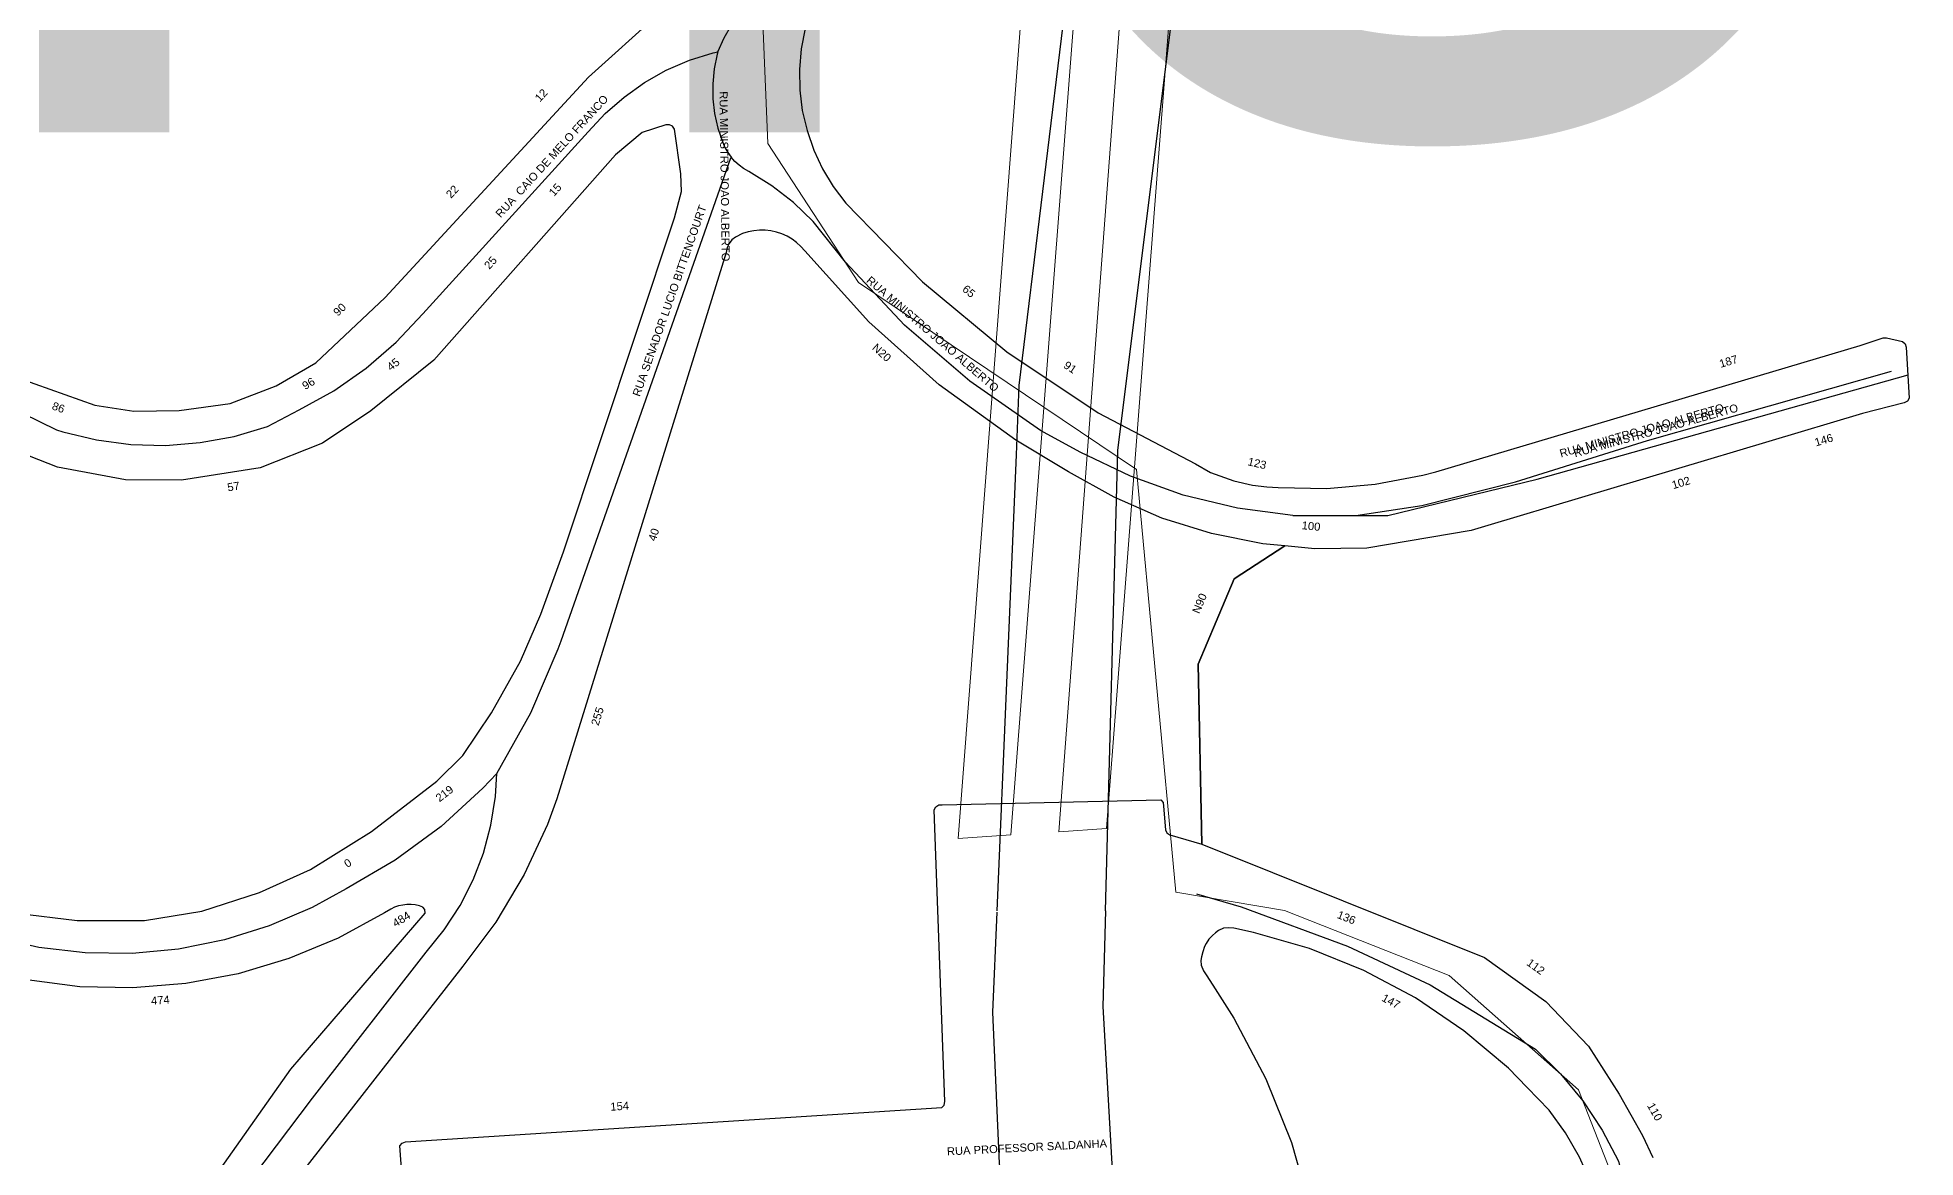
# Model space of a CAD drawing. Header units: millimetres. Extents: x 617751 to 636088, y 68402 to 77988.
# Drawn here: x 627552.3 to 627833.8, y 72719.8 to 72887.8 of the extents above; entities that cross this region are included whole.
import ezdxf

# ---------------------------------------------------------------- set-up
doc = ezdxf.new("R2010")
doc.units = ezdxf.units.MM
doc.header["$LTSCALE"] = 3
doc.header["$MEASUREMENT"] = 0
for name, color, linetype in [('ALINHAMENTO PREDIAL', 120, 'Continuous'), ('BAIRRO', 30, 'Continuous'), ('NOME LOGRADOURO', 252, 'Continuous'), ('NUMERAÇÃO', 7, 'Continuous'), ('OBRA DE ARTE', 190, 'Continuous')]:
    doc.layers.add(name, color=color, linetype=linetype)
doc.styles.get("Standard").update_dxf_attribs({"font": 'arial.ttf'})

msp = doc.modelspace()

# ---------------------------------------------------------------- linework, layer by layer
at = {"layer": 'ALINHAMENTO PREDIAL'}
for points in [[(627549.62, 72836.63), (627560.91, 72832.64), (627566.72, 72831.76), (627573.55, 72831.84), (627581.16, 72832.88), (627588.05, 72835.55), (627594.01, 72839.01), (627604.4, 72848.78), (627634.88, 72881.85), (627645.46, 72891.32)], [(627549.62, 72836.63), (627560.91, 72832.64), (627566.72, 72831.76), (627573.55, 72831.84), (627581.16, 72832.88), (627588.05, 72835.55), (627594.01, 72839.01), (627604.4, 72848.78), (627634.88, 72881.85), (627645.46, 72891.32)], [(627549.62, 72836.63), (627560.91, 72832.64), (627566.72, 72831.76), (627573.55, 72831.84), (627581.16, 72832.88), (627588.05, 72835.55), (627594.01, 72839.01), (627604.4, 72848.78), (627634.88, 72881.85), (627645.46, 72891.32)], [(627549.62, 72836.63), (627560.91, 72832.64), (627566.72, 72831.76), (627573.55, 72831.84), (627581.16, 72832.88), (627588.05, 72835.55), (627594.01, 72839.01), (627604.4, 72848.78), (627634.88, 72881.85), (627645.46, 72891.32)], [(627549.62, 72836.63), (627560.91, 72832.64), (627566.72, 72831.76), (627573.55, 72831.84), (627581.16, 72832.88), (627588.05, 72835.55), (627594.01, 72839.01), (627604.4, 72848.78), (627634.88, 72881.85), (627645.46, 72891.32)], [(627549.62, 72836.63), (627560.91, 72832.64), (627566.72, 72831.76), (627573.55, 72831.84), (627581.16, 72832.88), (627588.05, 72835.55), (627594.01, 72839.01), (627604.4, 72848.78), (627634.88, 72881.85), (627645.46, 72891.32)], [(627549.62, 72836.63), (627560.91, 72832.64), (627566.72, 72831.76), (627573.55, 72831.84), (627581.16, 72832.88), (627588.05, 72835.55), (627594.01, 72839.01), (627604.4, 72848.78), (627634.88, 72881.85), (627645.46, 72891.32)], [(627549.62, 72836.63), (627560.91, 72832.64), (627566.72, 72831.76), (627573.55, 72831.84), (627581.16, 72832.88), (627588.05, 72835.55), (627594.01, 72839.01), (627604.4, 72848.78), (627634.88, 72881.85), (627645.46, 72891.32)], [(627667.37, 72889.13), (627666.78, 72886.09), (627666.52, 72883), (627666.58, 72879.9), (627666.96, 72876.82), (627667.67, 72873.81), (627668.68, 72870.88), (627670, 72868.07), (627671.6, 72865.42), (627673.47, 72862.95), (627684.97, 72851.15), (627697.64, 72840.63), (627711.34, 72831.48), (627725.92, 72823.82), (627728.16, 72822.56), (627731.65, 72821.27), (627734.43, 72820.64), (627736.58, 72820.41), (627738.32, 72820.31), (627745.6, 72820.16), (627752.86, 72820.78), (627760.01, 72822.15), (627761.92, 72822.65), (627825.58, 72841.59), (627829, 72842.71), (627829.52, 72842.73), (627831.92, 72842.16), (627832.31, 72841.81), (627832.48, 72841.32), (627832.9, 72833.67), (627832.64, 72833.23), (627832.18, 72832.98), (627825.92, 72831.4), (627769.73, 72814.59), (627767.26, 72813.84)], [(627667.37, 72889.13), (627666.78, 72886.09), (627666.52, 72883), (627666.58, 72879.9), (627666.96, 72876.82), (627667.67, 72873.81), (627668.68, 72870.88), (627670, 72868.07), (627671.6, 72865.42), (627673.47, 72862.95), (627684.97, 72851.15), (627697.64, 72840.63), (627711.34, 72831.48), (627725.92, 72823.82), (627728.16, 72822.56), (627731.65, 72821.27), (627734.43, 72820.64), (627736.58, 72820.41), (627738.32, 72820.31), (627745.6, 72820.16), (627752.86, 72820.78), (627760.01, 72822.15), (627761.92, 72822.65), (627825.58, 72841.59), (627829, 72842.71), (627829.52, 72842.73), (627831.92, 72842.16), (627832.31, 72841.81), (627832.48, 72841.32), (627832.9, 72833.67), (627832.64, 72833.23), (627832.18, 72832.98), (627825.92, 72831.4), (627769.73, 72814.59), (627767.26, 72813.84)], [(627549.19, 72756.45), (627558.26, 72755.34), (627568.32, 72755.34), (627576.91, 72756.77), (627585.57, 72759.55), (627593.2, 72763.01), (627602.36, 72768.71), (627612.18, 72776.23), (627616.06, 72780.07), (627620.38, 72786.48), (627624.69, 72794.24), (627627.74, 72801.28), (627631.14, 72810.66), (627647.81, 72860.72), (627648.83, 72864.69), (627648.72, 72867.31), (627647.78, 72874.03), (627647.5, 72874.46), (627647.04, 72874.7), (627646.52, 72874.67), (627642.93, 72873.51), (627638.97, 72870.16), (627611.73, 72839.37), (627602.27, 72831.77), (627595.04, 72826.95), (627585.65, 72823.26), (627573.9, 72821.37), (627565.5, 72821.44), (627555.27, 72823.34), (627546.9, 72826.64)], [(627549.19, 72756.45), (627558.26, 72755.34), (627568.32, 72755.34), (627576.91, 72756.77), (627585.57, 72759.55), (627593.2, 72763.01), (627602.36, 72768.71), (627612.18, 72776.23), (627616.06, 72780.07), (627620.38, 72786.48), (627624.69, 72794.24), (627627.74, 72801.28), (627631.14, 72810.66), (627647.81, 72860.72), (627648.83, 72864.69), (627648.72, 72867.31), (627647.78, 72874.03), (627647.5, 72874.46), (627647.04, 72874.7), (627646.52, 72874.67), (627642.93, 72873.51), (627638.97, 72870.16), (627611.73, 72839.37), (627602.27, 72831.77), (627595.04, 72826.95), (627585.65, 72823.26), (627573.9, 72821.37), (627565.5, 72821.44), (627555.27, 72823.34), (627546.9, 72826.64)], [(627549.19, 72756.45), (627558.26, 72755.34), (627568.32, 72755.34), (627576.91, 72756.77), (627585.57, 72759.55), (627593.2, 72763.01), (627602.36, 72768.71), (627612.18, 72776.23), (627616.06, 72780.07), (627620.38, 72786.48), (627624.69, 72794.24), (627627.74, 72801.28), (627631.14, 72810.66), (627647.81, 72860.72), (627648.83, 72864.69), (627648.72, 72867.31), (627647.78, 72874.03), (627647.5, 72874.46), (627647.04, 72874.7), (627646.52, 72874.67), (627642.93, 72873.51), (627638.97, 72870.16), (627611.73, 72839.37), (627602.27, 72831.77), (627595.04, 72826.95), (627585.65, 72823.26), (627573.9, 72821.37), (627565.5, 72821.44), (627555.27, 72823.34), (627546.9, 72826.64)], [(627549.19, 72756.45), (627558.26, 72755.34), (627568.32, 72755.34), (627576.91, 72756.77), (627585.57, 72759.55), (627593.2, 72763.01), (627602.36, 72768.71), (627612.18, 72776.23), (627616.06, 72780.07), (627620.38, 72786.48), (627624.69, 72794.24), (627627.74, 72801.28), (627631.14, 72810.66), (627647.81, 72860.72), (627648.83, 72864.69), (627648.72, 72867.31), (627647.78, 72874.03), (627647.5, 72874.46), (627647.04, 72874.7), (627646.52, 72874.67), (627642.93, 72873.51), (627638.97, 72870.16), (627611.73, 72839.37), (627602.27, 72831.77), (627595.04, 72826.95), (627585.65, 72823.26), (627573.9, 72821.37), (627565.5, 72821.44), (627555.27, 72823.34), (627546.9, 72826.64)], [(627549.19, 72756.45), (627558.26, 72755.34), (627568.32, 72755.34), (627576.91, 72756.77), (627585.57, 72759.55), (627593.2, 72763.01), (627602.36, 72768.71), (627612.18, 72776.23), (627616.06, 72780.07), (627620.38, 72786.48), (627624.69, 72794.24), (627627.74, 72801.28), (627631.14, 72810.66), (627647.81, 72860.72), (627648.83, 72864.69), (627648.72, 72867.31), (627647.78, 72874.03), (627647.5, 72874.46), (627647.04, 72874.7), (627646.52, 72874.67), (627642.93, 72873.51), (627638.97, 72870.16), (627611.73, 72839.37), (627602.27, 72831.77), (627595.04, 72826.95), (627585.65, 72823.26), (627573.9, 72821.37), (627565.5, 72821.44), (627555.27, 72823.34), (627546.9, 72826.64)], [(627549.19, 72756.45), (627558.26, 72755.34), (627568.32, 72755.34), (627576.91, 72756.77), (627585.57, 72759.55), (627593.2, 72763.01), (627602.36, 72768.71), (627612.18, 72776.23), (627616.06, 72780.07), (627620.38, 72786.48), (627624.69, 72794.24), (627627.74, 72801.28), (627631.14, 72810.66), (627647.81, 72860.72), (627648.83, 72864.69), (627648.72, 72867.31), (627647.78, 72874.03), (627647.5, 72874.46), (627647.04, 72874.7), (627646.52, 72874.67), (627642.93, 72873.51), (627638.97, 72870.16), (627611.73, 72839.37), (627602.27, 72831.77), (627595.04, 72826.95), (627585.65, 72823.26), (627573.9, 72821.37), (627565.5, 72821.44), (627555.27, 72823.34), (627546.9, 72826.64)], [(627549.19, 72756.45), (627558.26, 72755.34), (627568.32, 72755.34), (627576.91, 72756.77), (627585.57, 72759.55), (627593.2, 72763.01), (627602.36, 72768.71), (627612.18, 72776.23), (627616.06, 72780.07), (627620.38, 72786.48), (627624.69, 72794.24), (627627.74, 72801.28), (627631.14, 72810.66), (627647.81, 72860.72), (627648.83, 72864.69), (627648.72, 72867.31), (627647.78, 72874.03), (627647.5, 72874.46), (627647.04, 72874.7), (627646.52, 72874.67), (627642.93, 72873.51), (627638.97, 72870.16), (627611.73, 72839.37), (627602.27, 72831.77), (627595.04, 72826.95), (627585.65, 72823.26), (627573.9, 72821.37), (627565.5, 72821.44), (627555.27, 72823.34), (627546.9, 72826.64)], [(627549.19, 72756.45), (627558.26, 72755.34), (627568.32, 72755.34), (627576.91, 72756.77), (627585.57, 72759.55), (627593.2, 72763.01), (627602.36, 72768.71), (627612.18, 72776.23), (627616.06, 72780.07), (627620.38, 72786.48), (627624.69, 72794.24), (627627.74, 72801.28), (627631.14, 72810.66), (627647.81, 72860.72), (627648.83, 72864.69), (627648.72, 72867.31), (627647.78, 72874.03), (627647.5, 72874.46), (627647.04, 72874.7), (627646.52, 72874.67), (627642.93, 72873.51), (627638.97, 72870.16), (627611.73, 72839.37), (627602.27, 72831.77), (627595.04, 72826.95), (627585.65, 72823.26), (627573.9, 72821.37), (627565.5, 72821.44), (627555.27, 72823.34), (627546.9, 72826.64)], [(627739.28, 72811.52), (627736, 72811.83), (627728.33, 72813.37), (627720.87, 72815.71), (627713.69, 72818.82), (627706.87, 72822.66), (627698.96, 72827.39), (627687.49, 72835.68), (627676.95, 72845.11), (627667.32, 72855.78), (627666.75, 72856.43), (627666.11, 72857.01), (627665.42, 72857.52), (627664.68, 72857.96), (627663.9, 72858.31), (627663.08, 72858.59), (627662.24, 72858.77), (627661.39, 72858.87), (627660.53, 72858.88), (627659.67, 72858.79), (627658.83, 72858.62), (627658.01, 72858.36), (627656.93, 72857.85), (627656.41, 72857.41), (627655.99, 72856.88), (627655.7, 72856.27), (627655.52, 72855.51), (627630.14, 72773.57), (627628.73, 72769.74), (627625.26, 72762.23), (627621.02, 72755.12), (627616.07, 72748.49), (627587.71, 72712.21)], [(627739.28, 72811.52), (627736, 72811.83), (627728.33, 72813.37), (627720.87, 72815.71), (627713.69, 72818.82), (627706.87, 72822.66), (627698.96, 72827.39), (627687.49, 72835.68), (627676.95, 72845.11), (627667.32, 72855.78), (627666.75, 72856.43), (627666.11, 72857.01), (627665.42, 72857.52), (627664.68, 72857.96), (627663.9, 72858.31), (627663.08, 72858.59), (627662.24, 72858.77), (627661.39, 72858.87), (627660.53, 72858.88), (627659.67, 72858.79), (627658.83, 72858.62), (627658.01, 72858.36), (627656.93, 72857.85), (627656.41, 72857.41), (627655.99, 72856.88), (627655.7, 72856.27), (627655.52, 72855.51), (627630.14, 72773.57), (627628.73, 72769.74), (627625.26, 72762.23), (627621.02, 72755.12), (627616.07, 72748.49), (627587.71, 72712.21)], [(627767.26, 72813.84), (627751.62, 72811.17), (627743.79, 72811.09), (627739.28, 72811.52), (627731.71, 72806.61), (627726.3, 72793.77), (627726.86, 72766.8), (627769.23, 72749.82), (627778.44, 72743.2), (627784.84, 72736.51), (627789.44, 72729.31), (627792.95, 72723.09), (627794.47, 72719.79)], [(627767.26, 72813.84), (627751.62, 72811.17), (627743.79, 72811.09), (627739.28, 72811.52), (627731.71, 72806.61), (627726.3, 72793.77), (627726.86, 72766.8), (627769.23, 72749.82), (627778.44, 72743.2), (627784.84, 72736.51), (627789.44, 72729.31), (627792.95, 72723.09), (627794.47, 72719.79)], [(627608.09, 72700.99), (627606.63, 72721.55), (627606.97, 72721.95), (627607.45, 72722.13), (627687.88, 72727.3), (627688.23, 72727.67), (627688.35, 72728.18), (627686.74, 72771.95), (627686.98, 72772.41), (627687.42, 72772.69), (627687.93, 72772.71), (627720.73, 72773.43), (627721.04, 72773.02), (627721.11, 72772.51), (627721.39, 72768.93), (627721.63, 72768.48), (627722.07, 72768.2), (627726.86, 72766.8), (627726.3, 72793.77), (627731.71, 72806.61), (627739.28, 72811.52)], [(627608.09, 72700.99), (627606.63, 72721.55), (627606.97, 72721.95), (627607.45, 72722.13), (627687.88, 72727.3), (627688.23, 72727.67), (627688.35, 72728.18), (627686.74, 72771.95), (627686.98, 72772.41), (627687.42, 72772.69), (627687.93, 72772.71), (627720.73, 72773.43), (627721.04, 72773.02), (627721.11, 72772.51), (627721.39, 72768.93), (627721.63, 72768.48), (627722.07, 72768.2), (627726.86, 72766.8), (627726.3, 72793.77), (627731.71, 72806.61), (627739.28, 72811.52)], [(627577.31, 72714.7), (627590.29, 72733.07), (627610.39, 72756.47), (627610.37, 72756.98), (627610.05, 72757.37), (627609.55, 72757.55), (627608.93, 72757.68), (627608.3, 72757.74), (627607.67, 72757.74), (627607.05, 72757.67), (627606.43, 72757.53), (627605.83, 72757.33), (627605.25, 72757.07), (627604.34, 72756.52), (627597.35, 72752.7), (627589.99, 72749.63), (627582.36, 72747.35), (627574.53, 72745.88), (627566.58, 72745.23), (627558.62, 72745.42), (627550.71, 72746.44)], [(627785.16, 72716.03), (627783.46, 72719.86), (627781.38, 72723.49), (627778.93, 72726.88), (627775.64, 72730.3), (627772.85, 72733.19), (627766.14, 72738.82), (627758.87, 72743.73), (627751.14, 72747.85), (627743.01, 72751.13), (627734.59, 72753.56), (627731.65, 72754.18), (627730.84, 72754.26), (627730.09, 72754.19), (627729.38, 72753.87), (627728.89, 72753.52), (627728.44, 72753.11), (627727.93, 72752.54), (627727.52, 72751.92), (627727.25, 72751.44), (627727.02, 72750.64), (627726.81, 72749.91), (627726.7, 72749.34), (627726.74, 72748.67), (627727.11, 72747.8), (627727.5, 72747.21), (627728.5, 72745.67), (627731.68, 72740.68), (627736.47, 72731.58), (627740.28, 72722.03), (627743.08, 72712.14)], [(627785.16, 72716.03), (627783.46, 72719.86), (627781.38, 72723.49), (627778.93, 72726.88), (627775.64, 72730.3), (627772.85, 72733.19), (627766.14, 72738.82), (627758.87, 72743.73), (627751.14, 72747.85), (627743.01, 72751.13), (627734.59, 72753.56), (627731.65, 72754.18), (627730.84, 72754.26), (627730.09, 72754.19), (627729.38, 72753.87), (627728.89, 72753.52), (627728.44, 72753.11), (627727.93, 72752.54), (627727.52, 72751.92), (627727.25, 72751.44), (627727.02, 72750.64), (627726.81, 72749.91), (627726.7, 72749.34), (627726.74, 72748.67), (627727.11, 72747.8), (627727.5, 72747.21), (627728.5, 72745.67), (627731.68, 72740.68), (627736.47, 72731.58), (627740.28, 72722.03), (627743.08, 72712.14)]]:
    msp.add_lwpolyline(points, dxfattribs=at)
at = {"layer": 'BAIRRO', "lineweight": 20}
msp.add_lwpolyline([(627792.47, 72706.59), (627783.33, 72729.93), (627763.94, 72747.1), (627739.24, 72756.86), (627722.94, 72759.58), (627717.05, 72822.97), (627675.37, 72851.05), (627661.78, 72871.88), (627661, 72891.22), (627683.31, 72913.16), (627686, 72923.78), (627661.69, 72926.1), (627635.51, 72935.67), (627622.11, 72946.92), (627619.25, 72962.29), (627623.18, 72976.4), (627632.83, 72991.95), (627643.56, 73003.56), (627658.57, 73012.14), (627683.61, 73018.44), (627701.92, 73020.26), (627734.65, 73039.57)], dxfattribs=at)
at = {"layer": 'NOME LOGRADOURO'}
for points in [[(627696.16, 72756.79), (627699.05, 72825.19), (627699.49, 72835.6), (627761.32, 73344.09), (627812.15, 73753.51), (627849.3, 74048.87), (627940.99, 74759.47), (627936.65, 74803.39), (627932.32, 74825.76), (627931.18, 74831.77), (627929.05, 74840.86), (627926.16, 74850.12), (627919.86, 74868.9), (627917.64, 74874.45), (627915.65, 74878.73), (627907.25, 74894.33), (627899.52, 74908.45), (627889, 74923.88), (627876.59, 74939.77), (627837.54, 74976.69), (627809.6, 74995.54), (627686.48, 75068.73), (627293.15, 75299.98), (627224.29, 75363.01)], [(627696.16, 72756.79), (627699.05, 72825.19), (627699.49, 72835.6), (627761.32, 73344.09), (627812.15, 73753.51), (627849.3, 74048.87), (627940.99, 74759.47), (627936.65, 74803.39), (627932.32, 74825.76), (627931.18, 74831.77), (627929.05, 74840.86), (627926.16, 74850.12), (627919.86, 74868.9), (627917.64, 74874.45), (627915.65, 74878.73), (627907.25, 74894.33), (627899.52, 74908.45), (627889, 74923.88), (627876.59, 74939.77), (627837.54, 74976.69), (627809.6, 74995.54), (627686.48, 75068.73), (627293.15, 75299.98), (627224.29, 75363.01)], [(627696.16, 72756.79), (627699.05, 72825.19), (627699.49, 72835.6), (627761.32, 73344.09), (627812.15, 73753.51), (627849.3, 74048.87), (627940.99, 74759.47), (627936.65, 74803.39), (627932.32, 74825.76), (627931.18, 74831.77), (627929.05, 74840.86), (627926.16, 74850.12), (627919.86, 74868.9), (627917.64, 74874.45), (627915.65, 74878.73), (627907.25, 74894.33), (627899.52, 74908.45), (627889, 74923.88), (627876.59, 74939.77), (627837.54, 74976.69), (627809.6, 74995.54), (627686.48, 75068.73), (627293.15, 75299.98), (627224.29, 75363.01)], [(627696.16, 72756.79), (627699.05, 72825.19), (627699.49, 72835.6), (627761.32, 73344.09), (627812.15, 73753.51), (627849.3, 74048.87), (627940.99, 74759.47), (627936.65, 74803.39), (627932.32, 74825.76), (627931.18, 74831.77), (627929.05, 74840.86), (627926.16, 74850.12), (627919.86, 74868.9), (627917.64, 74874.45), (627915.65, 74878.73), (627907.25, 74894.33), (627899.52, 74908.45), (627889, 74923.88), (627876.59, 74939.77), (627837.54, 74976.69), (627809.6, 74995.54), (627686.48, 75068.73), (627293.15, 75299.98), (627224.29, 75363.01)], [(627696.16, 72756.79), (627699.05, 72825.19), (627699.49, 72835.6), (627761.32, 73344.09), (627812.15, 73753.51), (627849.3, 74048.87), (627940.99, 74759.47), (627936.65, 74803.39), (627932.32, 74825.76), (627931.18, 74831.77), (627929.05, 74840.86), (627926.16, 74850.12), (627919.86, 74868.9), (627917.64, 74874.45), (627915.65, 74878.73), (627907.25, 74894.33), (627899.52, 74908.45), (627889, 74923.88), (627876.59, 74939.77), (627837.54, 74976.69), (627809.6, 74995.54), (627686.48, 75068.73), (627293.15, 75299.98), (627224.29, 75363.01)], [(627712.41, 72756.79), (627714.27, 72825.91), (627777.79, 73334.73), (627831.06, 73760.17), (627866.82, 74050.67), (627957.44, 74759.79), (627949.57, 74805.58), (627943.39, 74827.83), (627941, 74838.16), (627937.18, 74850.18), (627929.87, 74870.36), (627928.26, 74874.62), (627926.9, 74878.21), (627921.4, 74894.22), (627915.42, 74907.24), (627909.77, 74918.74), (627901.8, 74933.4), (627888.2, 74954.89), (627865.09, 74976.55), (627829.59, 75006.03), (627702.99, 75081.44)], [(627712.41, 72756.79), (627714.27, 72825.91), (627777.79, 73334.73), (627831.06, 73760.17), (627866.82, 74050.67), (627957.44, 74759.79), (627949.57, 74805.58), (627943.39, 74827.83), (627941, 74838.16), (627937.18, 74850.18), (627929.87, 74870.36), (627928.26, 74874.62), (627926.9, 74878.21), (627921.4, 74894.22), (627915.42, 74907.24), (627909.77, 74918.74), (627901.8, 74933.4), (627888.2, 74954.89), (627865.09, 74976.55), (627829.59, 75006.03), (627702.99, 75081.44)], [(627712.41, 72756.79), (627714.27, 72825.91), (627777.79, 73334.73), (627831.06, 73760.17), (627866.82, 74050.67), (627957.44, 74759.79), (627949.57, 74805.58), (627943.39, 74827.83), (627941, 74838.16), (627937.18, 74850.18), (627929.87, 74870.36), (627928.26, 74874.62), (627926.9, 74878.21), (627921.4, 74894.22), (627915.42, 74907.24), (627909.77, 74918.74), (627901.8, 74933.4), (627888.2, 74954.89), (627865.09, 74976.55), (627829.59, 75006.03), (627702.99, 75081.44)], [(627712.41, 72756.79), (627714.27, 72825.91), (627777.79, 73334.73), (627831.06, 73760.17), (627866.82, 74050.67), (627957.44, 74759.79), (627949.57, 74805.58), (627943.39, 74827.83), (627941, 74838.16), (627937.18, 74850.18), (627929.87, 74870.36), (627928.26, 74874.62), (627926.9, 74878.21), (627921.4, 74894.22), (627915.42, 74907.24), (627909.77, 74918.74), (627901.8, 74933.4), (627888.2, 74954.89), (627865.09, 74976.55), (627829.59, 75006.03), (627702.99, 75081.44)], [(627712.41, 72756.79), (627714.27, 72825.91), (627777.79, 73334.73), (627831.06, 73760.17), (627866.82, 74050.67), (627957.44, 74759.79), (627949.57, 74805.58), (627943.39, 74827.83), (627941, 74838.16), (627937.18, 74850.18), (627929.87, 74870.36), (627928.26, 74874.62), (627926.9, 74878.21), (627921.4, 74894.22), (627915.42, 74907.24), (627909.77, 74918.74), (627901.8, 74933.4), (627888.2, 74954.89), (627865.09, 74976.55), (627829.59, 75006.03), (627702.99, 75081.44)], [(627654.27, 72885.64), (627655.23, 72887.73), (627656.41, 72889.71), (627657.78, 72891.55), (627659.35, 72893.24), (627661.07, 72894.76), (627662.95, 72896.08), (627664.96, 72897.21), (627666.29, 72897.81), (627668.68, 72898.81), (627670.96, 72900.05), (627672.82, 72901.32), (627677.69, 72905.72), (627682.07, 72910.61), (627684.78, 72914.24), (627692.84, 72927.1)], [(627654.27, 72885.64), (627655.23, 72887.73), (627656.41, 72889.71), (627657.78, 72891.55), (627659.35, 72893.24), (627661.07, 72894.76), (627662.95, 72896.08), (627664.96, 72897.21), (627666.29, 72897.81), (627668.68, 72898.81), (627670.96, 72900.05), (627672.82, 72901.32), (627677.69, 72905.72), (627682.07, 72910.61), (627684.78, 72914.24), (627692.84, 72927.1)], [(627542.46, 72835.14), (627555.13, 72828.95), (627556.09, 72828.66), (627561.14, 72827.44), (627566.29, 72826.75), (627571.48, 72826.61), (627576.67, 72827.02), (627581.78, 72827.96), (627586.76, 72829.43), (627591.54, 72831.92), (627596.72, 72834.78), (627601.58, 72838.18), (627606.05, 72842.06), (627610.06, 72846.35), (627634.87, 72873.61), (627637.41, 72876.37), (627640.23, 72878.85), (627643.3, 72881.03), (627646.57, 72882.87), (627650.02, 72884.36), (627653.6, 72885.48), (627654.27, 72885.64)], [(627654.27, 72885.64), (627654.17, 72885.26), (627653.73, 72883.06), (627653.52, 72880.83), (627653.55, 72878.58), (627653.81, 72876.36), (627654.3, 72874.17), (627655.02, 72872.04), (627655.36, 72871.26), (627655.78, 72870.53), (627656.28, 72869.84)], [(627621.18, 72777.38), (627626.26, 72786.5), (627630.37, 72796.09), (627630.8, 72797.29), (627656.26, 72869.71)], [(627740.51, 72816.08), (627732.23, 72817.19), (627724.07, 72819.16), (627716.17, 72821.98), (627708.6, 72825.6), (627702.66, 72828.86), (627692.06, 72836.22), (627682.27, 72844.65), (627673.43, 72854.06), (627668.57, 72860.18), (627665.63, 72863.01), (627662.41, 72865.51), (627658.95, 72867.67), (627658.16, 72868.13), (627657.48, 72868.63), (627656.85, 72869.2), (627656.3, 72869.82)], [(627740.51, 72816.08), (627732.23, 72817.19), (627724.07, 72819.16), (627716.17, 72821.98), (627708.6, 72825.6), (627702.66, 72828.86), (627692.06, 72836.22), (627682.27, 72844.65), (627673.43, 72854.06), (627668.57, 72860.18), (627665.63, 72863.01), (627662.41, 72865.51), (627658.95, 72867.67), (627658.16, 72868.13), (627657.48, 72868.63), (627656.85, 72869.2), (627656.3, 72869.82)], [(627621.18, 72777.38), (627619.08, 72775.18), (627612.79, 72769.44), (627605.92, 72764.4), (627598.57, 72760.1), (627593.48, 72757.3), (627587.04, 72754.53), (627580.34, 72752.44), (627573.45, 72751.06), (627566.47, 72750.41), (627559.45, 72750.5), (627552.48, 72751.32), (627544.6, 72753.12), (627541.41, 72753.91), (627536.18, 72755.74), (627531.16, 72758.11), (627526.42, 72760.98), (627522.01, 72764.34), (627517.97, 72768.15), (627514.35, 72772.35), (627511.19, 72776.91), (627455.64, 72854.83)], [(627740.51, 72816.08), (627749.97, 72816.08), (627759.86, 72817.61), (627773.9, 72821.15), (627793.7, 72827.33), (627830.27, 72837.73)], [(627740.51, 72816.08), (627749.97, 72816.08), (627759.86, 72817.61), (627773.9, 72821.15), (627793.7, 72827.33), (627830.27, 72837.73)], [(627740.51, 72816.08), (627754.72, 72816.08), (627777.12, 72821.55), (627832.74, 72837.21)], [(627740.51, 72816.08), (627754.72, 72816.08), (627777.12, 72821.55), (627832.74, 72837.21)], [(627582.74, 72714.38), (627593.52, 72728.69), (627610.56, 72750.59), (627613.28, 72753.95), (627615.64, 72757.58), (627617.61, 72761.43), (627619.16, 72765.47), (627620.28, 72769.64), (627620.96, 72773.92), (627621.18, 72777.38)], [(627726.05, 72759.35), (627732.74, 72757.42), (627748.71, 72751.5), (627761.11, 72745.72), (627776.87, 72736.07), (627780.63, 72732.37), (627783.99, 72728.31), (627786.9, 72723.91), (627789.34, 72719.24), (627792.06, 72708.18), (627792.78, 72703.93), (627796.95, 72666.86), (627797.04, 72666.34), (627797.05, 72665.54), (627796.88, 72664.76), (627796.56, 72664.03), (627796.09, 72663.38), (627795.5, 72662.84), (627794.81, 72662.44), (627794.05, 72662.19), (627740.03, 72654.33)], [(627726.05, 72759.35), (627732.74, 72757.42), (627748.71, 72751.5), (627761.11, 72745.72), (627776.87, 72736.07), (627780.63, 72732.37), (627783.99, 72728.31), (627786.9, 72723.91), (627789.34, 72719.24), (627792.06, 72708.18), (627792.78, 72703.93), (627796.95, 72666.86), (627797.04, 72666.34), (627797.05, 72665.54), (627796.88, 72664.76), (627796.56, 72664.03), (627796.09, 72663.38), (627795.5, 72662.84), (627794.81, 72662.44), (627794.05, 72662.19), (627740.03, 72654.33)], [(627732.8, 72462.75), (627726.89, 72504.96), (627724.65, 72525.69), (627719.74, 72565.05), (627718.76, 72574), (627708.12, 72659.37), (627699.55, 72699.33), (627696.53, 72718.9), (627695.51, 72741.62), (627696.15, 72756.6)], [(627732.8, 72462.75), (627726.89, 72504.96), (627724.65, 72525.69), (627719.74, 72565.05), (627718.76, 72574), (627708.12, 72659.37), (627699.55, 72699.33), (627696.53, 72718.9), (627695.51, 72741.62), (627696.15, 72756.6)], [(627712.41, 72756.79), (627712.03, 72742.47), (627713.83, 72710.93), (627715.94, 72670.84), (627720.43, 72617.74), (627725.24, 72576.35), (627726.73, 72561.52), (627730.31, 72529.04), (627732.88, 72506.87), (627736.72, 72483.32), (627741.35, 72453.05), (627743.52, 72434.33), (627744.28, 72425.1), (627746.98, 72385.48), (627746.7, 72339.49), (627747.2, 72323.48)], [(627712.41, 72756.79), (627712.03, 72742.47), (627713.83, 72710.93), (627715.94, 72670.84), (627720.43, 72617.74), (627725.24, 72576.35), (627726.73, 72561.52), (627730.31, 72529.04), (627732.88, 72506.87), (627736.72, 72483.32), (627741.35, 72453.05), (627743.52, 72434.33), (627744.28, 72425.1), (627746.98, 72385.48), (627746.7, 72339.49), (627747.2, 72323.48)]]:
    msp.add_lwpolyline(points, dxfattribs=at)
at = {"layer": 'OBRA DE ARTE', "lineweight": 20}
for points in [[(627698.23, 72768.19), (627690.33, 72767.67), (627728.53, 73267.22), (627782.39, 73765.32), (627851.88, 74261.48), (627936.91, 74755.22), (627946.05, 74755.72), (627860.83, 74261.98), (627791.08, 73765.83), (627736.86, 73267.73), (627698.23, 72768.19)], [(627712.57, 72769.13), (627705.44, 72768.64), (627742.88, 73268.21), (627796.66, 73766.28), (627866.7, 74262.33), (627952.94, 74755.82), (627962.08, 74756.32), (627876.05, 74262.75), (627805.75, 73766.69), (627751.24, 73268.65), (627712.57, 72769.13)]]:
    msp.add_lwpolyline(points, dxfattribs=at)

# ---------------------------------------------------------------- texts
at = {"layer": 'BAIRRO'}
msp.add_text('HUMAITA', height=150, dxfattribs=at).set_placement((627535.33, 72873.57))
at = {"layer": 'NOME LOGRADOURO'}
for s, rotation, p in [('RUA MINISTRO JOAO ALBERTO', 270.7627, (627654.54, 72879.71)), ('RUA  CAIO DE MELO FRANCO', 47.694, (627621.73, 72860.65)), ('RUA SENADOR LUCIO BITTENCOURT', 70.6303, (627642.59, 72833.83)), ('RUA MINISTRO JOAO ALBERTO', 319.27, (627676.44, 72851.17)), ('RUA MINISTRO JOAO ALBERTO', 319.27, (627676.44, 72851.17)), ('RUA MINISTRO JOAO ALBERTO', 15.88, (627780.7, 72824.78)), ('RUA MINISTRO JOAO ALBERTO', 15.88, (627780.7, 72824.78)), ('RUA MINISTRO JOAO ALBERTO', 15.73, (627782.82, 72824.8)), ('RUA MINISTRO JOAO ALBERTO', 15.73, (627782.82, 72824.8)), ('RUA PROFESSOR SALDANHA', 2.9193, (627688.67, 72720.11))]:
    msp.add_text(s, height=1.2, rotation=rotation, dxfattribs=at).set_placement(p)
at = {"layer": 'NUMERAÇÃO'}
for s, rotation, p in [('12', 47.3578, (627627.61, 72878.02)), ('22', 47.3578, (627614.29, 72863.57)), ('15', 48.5152, (627629.73, 72863.85)), ('25', 48.5152, (627620.04, 72852.91)), ('65', 320.2766, (627690.84, 72849.85)), ('65', 320.2766, (627690.84, 72849.85)), ('90', 43.265, (627597.32, 72845.9)), ('N20', 318.1606, (627677.32, 72841.09)), ('N20', 318.1606, (627677.32, 72841.09)), ('187', 16.5771, (627804.65, 72838.23)), ('187', 16.5771, (627804.65, 72838.23)), ('45', 38.7822, (627605.27, 72837.71)), ('91', 326.2444, (627706.02, 72838.34)), ('91', 326.2444, (627706.02, 72838.34)), ('96', 30.1319, (627592.41, 72834.9)), ('86', 340.5159, (627554.35, 72832.04)), ('146', 16.6637, (627818.94, 72826.44)), ('146', 16.6637, (627818.94, 72826.44)), ('123', 347.146, (627733.65, 72823.64)), ('123', 347.146, (627733.65, 72823.64)), ('57', 9.1523, (627580.85, 72819.7)), ('102', 16.6637, (627797.53, 72820.03)), ('102', 16.6637, (627797.53, 72820.03)), ('100', 354.5703, (627741.79, 72814.04)), ('100', 354.5703, (627741.79, 72814.04)), ('40', 72.8271, (627644.97, 72812.15)), ('N90', 67.1869, (627726.47, 72801.26)), ('N90', 67.1869, (627726.47, 72801.26)), ('255', 72.8271, (627636.4, 72784.47)), ('219', 37.4603, (627612.56, 72773.06)), ('0', 31.9231, (627598.73, 72763.21)), ('484', 31.885, (627605.98, 72754.3)), ('136', 338.1543, (627747.02, 72755.76)), ('136', 338.1543, (627747.02, 72755.76)), ('112', 324.2861, (627775.44, 72748.75)), ('112', 324.2861, (627775.44, 72748.75)), ('147', 331.9286, (627753.71, 72743.36)), ('147', 331.9286, (627753.71, 72743.36)), ('474', 4.6763, (627569.36, 72742.69)), ('154', 3.5949, (627638.21, 72726.81)), ('110', 299.4056, (627793.57, 72727.59)), ('110', 299.4056, (627793.57, 72727.59))]:
    msp.add_text(s, height=1.2, rotation=rotation, dxfattribs=at).set_placement(p)

doc.saveas('drawing.dxf')
